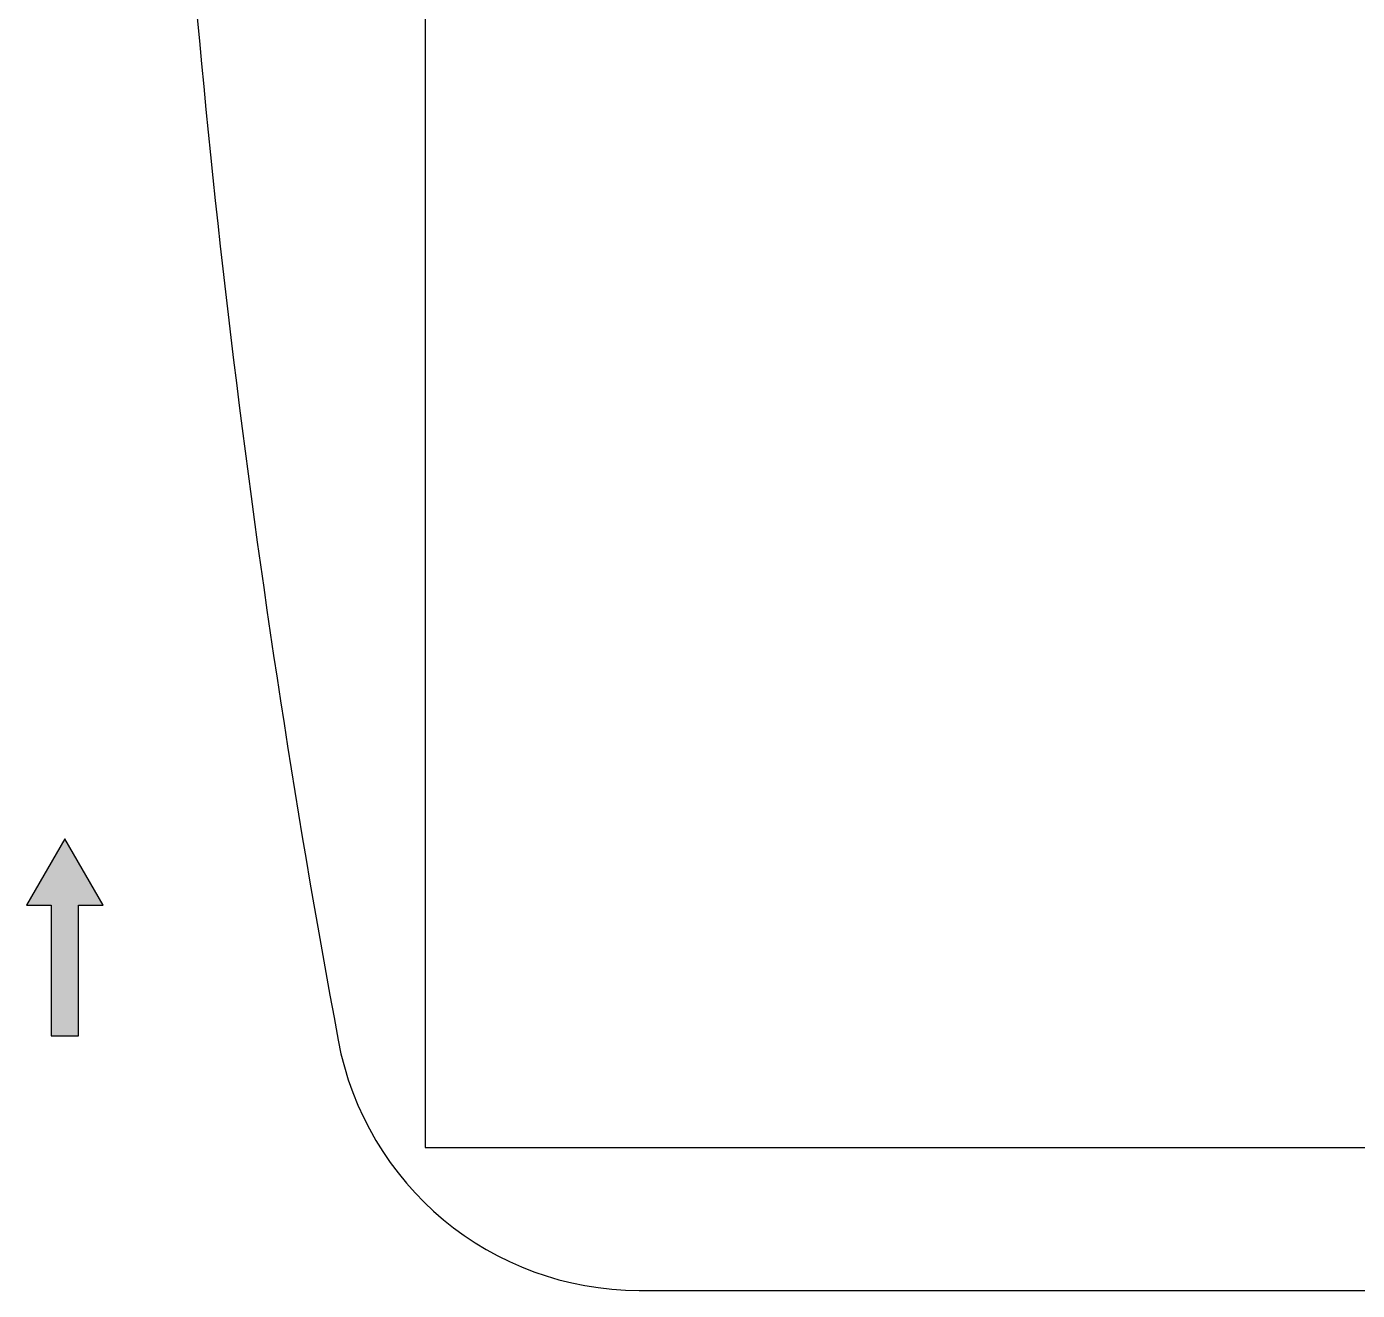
# Model space of a CAD drawing. Extents: x -30 to 1202, y 231 to 898.
# Drawn here: x 113 to 132.56, y 278.98 to 297.55 of the extents above; entities that cross this region are included whole.
import ezdxf

# ---------------------------------------------------------------- set-up
doc = ezdxf.new("R2010")
doc.units = 0
doc.header["$LTSCALE"] = 0.04
doc.layers.add('PISOS', color=1, linetype='CONTINUOUS')

# ---------------------------------------------------------------- blocks, each defined once
blk = doc.blocks.new('fl')
at = {"layer": 'PISOS'}
blk.add_hatch(color=9, dxfattribs=at).paths.add_polyline_path([(0, 0), (-0.563, -0.975), (-0.201, -0.975), (-0.201, -2.894), (0.201, -2.894), (0.201, -0.975), (0.563, -0.975)])
blk.add_lwpolyline([(-0.201, -0.975), (-0.201, -2.894), (0.201, -2.894), (0.201, -0.975), (0.563, -0.975), (0, 0), (-0.563, -0.975)], close=True, dxfattribs=at)

msp = doc.modelspace()

# ---------------------------------------------------------------- linework, layer by layer
at = {"layer": 'PISOS'}
for p, q in [((118.859, 354.232), (118.859, 281.082)), ((118.859, 281.082), (155.131, 281.082)), ((122.004, 278.982), (152.686, 278.982))]:
    msp.add_line(p, q, dxfattribs=at)
for centre, radius, start, end in [((276.133, 312.175), 161.277, 182.87993, 190.54547), ((122.004, 283.482), 4.5, 190.5455, 270)]:
    msp.add_arc(centre, radius, start, end, dxfattribs=at)

# ---------------------------------------------------------------- block references
msp.add_blockref('fl', (113.563, 285.619), dxfattribs=at)

doc.saveas('drawing.dxf')
